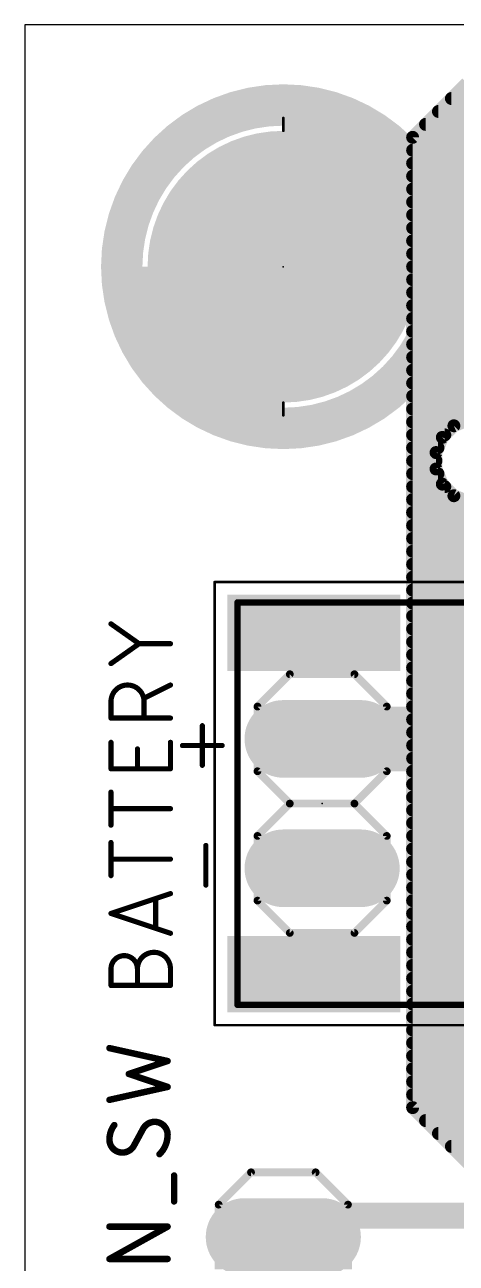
# Model space of a CAD drawing. Extents: x 0 to 102, y 0 to 61.
# Drawn here: x 0 to 8.48, y 36.31 to 60.63 of the extents above; entities that cross this region are included whole.
import ezdxf

# ---------------------------------------------------------------- set-up
doc = ezdxf.new("R2010")
doc.units = 0
for name, color, linetype in [('1', 12, 'CONTINUOUS'), ('15', 30, 'CONTINUOUS'), ('17', 110, 'CONTINUOUS'), ('20', 31, 'CONTINUOUS'), ('21', 253, 'CONTINUOUS'), ('23', 53, 'CONTINUOUS'), ('25', 253, 'CONTINUOUS'), ('39', 12, 'CONTINUOUS'), ('51', 253, 'CONTINUOUS')]:
    doc.layers.add(name, color=color, linetype=linetype)

# ---------------------------------------------------------------- blocks, each defined once
blk = doc.blocks.new('RECT')
blk.add_solid([(-0.5, -0.5), (0.5, -0.5), (-0.5, 0.5), (0.5, 0.5)])
blk = doc.blocks.new('LONGP100')
at = {"const_width": 1}
blk.add_lwpolyline([(-0.5, 0), (0.5, 0)], dxfattribs=at)
at = {"const_width": 0.5}
for points in [[(-0.5, 0.25, 1), (-0.5, -0.25)], [(0.5, -0.25, 1), (0.5, 0.25)]]:
    blk.add_lwpolyline(points, format="xyb", dxfattribs=at)
blk = doc.blocks.new('ROUNDP')
at = {"const_width": 0.5}
blk.add_lwpolyline([(0, -0.25, 1), (0, 0.25, 1), (0, -0.25)], format="xyb", dxfattribs=at)

msp = doc.modelspace()

# ---------------------------------------------------------------- linework, layer by layer
at = {"layer": '1'}
for points, const_width in [([(5.842, 46.609), (11.16, 46.609)], 1.27), ([(5.08, 36.83), (5.5, 37.25)], 0.508), ([(5.5, 37.25), (11.43, 37.25)], 0.508)]:
    msp.add_lwpolyline(points, dxfattribs=dict(at, const_width=const_width))
for points, const_width in [([(5.842, 46.9265, 1), (5.842, 46.2915)], 0.635), ([(5.5, 37.377, 1), (5.5, 37.123)], 0.254), ([(5.5898, 37.1602, 1), (5.4102, 37.3398)], 0.254), ([(4.9902, 36.9198, 1), (5.1698, 36.7402)], 0.254)]:
    msp.add_lwpolyline(points, format="xyb", dxfattribs=dict(at, const_width=const_width))
at = {"layer": '15', "const_width": 0.254}
for points in [[(7.62, 58.42), (8.687, 59.487)], [(8.382, 59.182), (22.225, 59.182)], [(8.128, 58.928), (22.225, 58.928)], [(7.874, 58.674), (22.225, 58.674)], [(7.62, 39.37), (7.62, 58.42)], [(7.62, 58.42), (22.225, 58.42)], [(7.62, 58.166), (22.225, 58.166)], [(7.62, 57.912), (22.225, 57.912)], [(7.62, 57.658), (22.225, 57.658)], [(7.62, 57.404), (22.225, 57.404)], [(7.62, 57.15), (22.225, 57.15)], [(7.62, 56.896), (22.225, 56.896)], [(7.62, 56.642), (22.225, 56.642)], [(7.62, 56.388), (22.225, 56.388)], [(7.62, 56.134), (22.225, 56.134)], [(7.62, 55.88), (22.225, 55.88)], [(7.62, 55.626), (22.225, 55.626)], [(7.62, 55.372), (16.233, 55.372)], [(7.62, 55.118), (15.8725, 55.118)], [(7.62, 54.864), (15.7385, 54.864)], [(7.62, 54.61), (15.7, 54.61)], [(7.62, 54.356), (15.7385, 54.356)], [(7.62, 54.102), (15.8725, 54.102)], [(7.62, 53.848), (16.233, 53.848)], [(7.62, 53.594), (22.225, 53.594)], [(7.62, 53.34), (22.225, 53.34)], [(7.62, 53.086), (22.225, 53.086)], [(7.62, 52.832), (8.613, 52.832)], [(8.4312, 52.7567), (8.2033, 52.5288)], [(8.7289, 52.88), (8.4312, 52.7567)], [(7.62, 52.578), (8.2525, 52.578)], [(8.2033, 52.5288), (8.08, 52.2311)], [(7.62, 52.324), (8.1185, 52.324)], [(8.08, 52.2311), (8.08, 51.9089)], [(7.62, 52.07), (8.08, 52.07)], [(8.08, 51.9089), (8.2033, 51.6112)], [(7.62, 51.816), (8.1185, 51.816)], [(7.62, 51.562), (8.2525, 51.562)], [(8.2033, 51.6112), (8.4312, 51.3833)], [(7.62, 51.308), (8.613, 51.308)], [(8.4312, 51.3833), (8.7289, 51.26)], [(7.62, 51.054), (22.225, 51.054)], [(7.62, 50.8), (22.225, 50.8)], [(7.62, 50.546), (22.225, 50.546)], [(7.62, 50.292), (22.225, 50.292)], [(7.62, 50.038), (22.225, 50.038)], [(7.62, 49.784), (22.225, 49.784)], [(7.62, 49.53), (22.225, 49.53)], [(7.62, 49.276), (22.225, 49.276)], [(7.62, 49.022), (22.225, 49.022)], [(7.62, 48.768), (22.225, 48.768)], [(7.62, 48.514), (22.225, 48.514)], [(7.62, 48.26), (22.225, 48.26)], [(7.62, 48.006), (22.225, 48.006)], [(7.62, 47.752), (22.225, 47.752)], [(7.62, 47.498), (22.225, 47.498)], [(7.62, 47.244), (22.225, 47.244)], [(7.62, 46.99), (22.225, 46.99)], [(7.62, 46.736), (22.225, 46.736)], [(7.62, 46.482), (22.225, 46.482)], [(7.62, 46.228), (22.225, 46.228)], [(7.62, 45.974), (22.225, 45.974)], [(7.62, 45.72), (22.225, 45.72)], [(7.62, 45.466), (22.225, 45.466)], [(7.62, 45.212), (22.225, 45.212)], [(7.62, 44.958), (22.225, 44.958)], [(7.62, 44.704), (15.9995, 44.704)], [(7.62, 44.45), (15.7911, 44.45)], [(7.62, 44.196), (15.7, 44.196)], [(7.62, 43.942), (15.7, 43.942)], [(7.62, 43.688), (15.7911, 43.688)], [(7.62, 43.434), (9.6495, 43.434)], [(7.62, 43.18), (9.4411, 43.18)], [(7.62, 42.926), (9.35, 42.926)], [(7.62, 42.672), (9.35, 42.672)], [(7.62, 42.418), (9.4411, 42.418)], [(7.62, 42.164), (9.6495, 42.164)], [(7.62, 41.91), (19.51, 41.91)], [(7.62, 41.656), (19.5485, 41.656)], [(7.62, 41.402), (19.6825, 41.402)], [(7.62, 41.148), (20.043, 41.148)], [(7.62, 40.894), (9.6495, 40.894)], [(7.62, 40.64), (9.4411, 40.64)], [(7.62, 40.386), (9.35, 40.386)], [(7.62, 40.132), (9.35, 40.132)], [(7.62, 39.878), (9.4411, 39.878)], [(7.62, 39.624), (9.6495, 39.624)], [(10.16, 36.83), (7.62, 39.37)], [(7.62, 39.37), (9.4411, 39.37)], [(7.874, 39.116), (9.35, 39.116)], [(8.128, 38.862), (9.35, 38.862)], [(8.382, 38.608), (9.4411, 38.608)]]:
    msp.add_lwpolyline(points, dxfattribs=at)
at = {"layer": '15', "const_width": 0.127}
for points in [[(8.382, 59.2455, 1), (8.382, 59.1185)], [(8.128, 58.9915, 1), (8.128, 58.8645)], [(7.874, 58.7375, 1), (7.874, 58.6105)], [(7.6835, 58.42, 1), (7.5565, 58.42)], [(7.62, 58.4835, 1), (7.62, 58.3565)], [(7.5751, 58.4649, 1), (7.6649, 58.3751)], [(7.62, 58.2295, 1), (7.62, 58.1025)], [(7.62, 57.9755, 1), (7.62, 57.8485)], [(7.62, 57.7215, 1), (7.62, 57.5945)], [(7.62, 57.4675, 1), (7.62, 57.3405)], [(7.62, 57.2135, 1), (7.62, 57.0865)], [(7.62, 56.9595, 1), (7.62, 56.8325)], [(7.62, 56.7055, 1), (7.62, 56.5785)], [(7.62, 56.4515, 1), (7.62, 56.3245)], [(7.62, 56.1975, 1), (7.62, 56.0705)], [(7.62, 55.9435, 1), (7.62, 55.8165)], [(7.62, 55.6895, 1), (7.62, 55.5625)], [(7.62, 55.4355, 1), (7.62, 55.3085)], [(7.62, 55.1815, 1), (7.62, 55.0545)], [(7.62, 54.9275, 1), (7.62, 54.8005)], [(7.62, 54.6735, 1), (7.62, 54.5465)], [(7.62, 54.4195, 1), (7.62, 54.2925)], [(7.62, 54.1655, 1), (7.62, 54.0385)], [(7.62, 53.9115, 1), (7.62, 53.7845)], [(7.62, 53.6575, 1), (7.62, 53.5305)], [(7.62, 53.4035, 1), (7.62, 53.2765)], [(7.62, 53.1495, 1), (7.62, 53.0225)], [(7.62, 52.8955, 1), (7.62, 52.7685)], [(8.4069, 52.8153, 1), (8.4555, 52.698)], [(8.4761, 52.7118, 1), (8.3863, 52.8016)], [(7.62, 52.6415, 1), (7.62, 52.5145)], [(8.1584, 52.5737, 1), (8.2482, 52.4839)], [(8.262, 52.5045, 1), (8.1446, 52.5531)], [(8.2525, 52.5145, 1), (8.2525, 52.6415)], [(7.62, 52.3875, 1), (7.62, 52.2605)], [(8.1435, 52.2311, 1), (8.0165, 52.2311)], [(8.0213, 52.2554, 1), (8.1387, 52.2068)], [(8.1185, 52.2605, 1), (8.1185, 52.3875)], [(7.62, 52.1335, 1), (7.62, 52.0065)], [(8.1387, 51.9332, 1), (8.0213, 51.8846)], [(8.08, 52.0065, 1), (8.08, 52.1335)], [(7.62, 51.8795, 1), (7.62, 51.7525)], [(8.0165, 51.9089, 1), (8.1435, 51.9089)], [(8.1185, 51.7525, 1), (8.1185, 51.8795)], [(7.62, 51.6255, 1), (7.62, 51.4985)], [(8.2482, 51.6561, 1), (8.1584, 51.5663)], [(8.1446, 51.5869, 1), (8.262, 51.6355)], [(8.2525, 51.4985, 1), (8.2525, 51.6255)], [(7.62, 51.3715, 1), (7.62, 51.2445)], [(8.4555, 51.442, 1), (8.4069, 51.3246)], [(8.3863, 51.3384, 1), (8.4761, 51.4282)], [(7.62, 51.1175, 1), (7.62, 50.9905)], [(7.62, 50.8635, 1), (7.62, 50.7365)], [(7.62, 50.6095, 1), (7.62, 50.4825)], [(7.62, 50.3555, 1), (7.62, 50.2285)], [(7.62, 50.1015, 1), (7.62, 49.9745)], [(7.62, 49.8475, 1), (7.62, 49.7205)], [(7.62, 49.5935, 1), (7.62, 49.4665)], [(7.62, 49.3395, 1), (7.62, 49.2125)], [(7.62, 49.0855, 1), (7.62, 48.9585)], [(7.62, 48.8315, 1), (7.62, 48.7045)], [(7.62, 48.5775, 1), (7.62, 48.4505)], [(7.62, 48.3235, 1), (7.62, 48.1965)], [(7.62, 48.0695, 1), (7.62, 47.9425)], [(7.62, 47.8155, 1), (7.62, 47.6885)], [(7.62, 47.5615, 1), (7.62, 47.4345)], [(7.62, 47.3075, 1), (7.62, 47.1805)], [(7.62, 47.0535, 1), (7.62, 46.9265)], [(7.62, 46.7995, 1), (7.62, 46.6725)], [(7.62, 46.5455, 1), (7.62, 46.4185)], [(7.62, 46.2915, 1), (7.62, 46.1645)], [(7.62, 46.0375, 1), (7.62, 45.9105)], [(7.62, 45.7835, 1), (7.62, 45.6565)], [(7.62, 45.5295, 1), (7.62, 45.4025)], [(7.62, 45.2755, 1), (7.62, 45.1485)], [(7.62, 45.0215, 1), (7.62, 44.8945)], [(7.62, 44.7675, 1), (7.62, 44.6405)], [(7.62, 44.5135, 1), (7.62, 44.3865)], [(7.62, 44.2595, 1), (7.62, 44.1325)], [(7.62, 44.0055, 1), (7.62, 43.8785)], [(7.62, 43.7515, 1), (7.62, 43.6245)], [(7.62, 43.4975, 1), (7.62, 43.3705)], [(7.62, 43.2435, 1), (7.62, 43.1165)], [(7.62, 42.9895, 1), (7.62, 42.8625)], [(7.62, 42.7355, 1), (7.62, 42.6085)], [(7.62, 42.4815, 1), (7.62, 42.3545)], [(7.62, 42.2275, 1), (7.62, 42.1005)], [(7.62, 41.9735, 1), (7.62, 41.8465)], [(7.62, 41.7195, 1), (7.62, 41.5925)], [(7.62, 41.4655, 1), (7.62, 41.3385)], [(7.62, 41.2115, 1), (7.62, 41.0845)], [(7.62, 40.9575, 1), (7.62, 40.8305)], [(7.62, 40.7035, 1), (7.62, 40.5765)], [(7.62, 40.4495, 1), (7.62, 40.3225)], [(7.62, 40.1955, 1), (7.62, 40.0685)], [(7.62, 39.9415, 1), (7.62, 39.8145)], [(7.62, 39.6875, 1), (7.62, 39.5605)], [(7.6649, 39.4149, 1), (7.5751, 39.3251)], [(7.62, 39.4335, 1), (7.62, 39.3065)], [(7.5565, 39.37, 1), (7.6835, 39.37)], [(7.874, 39.1795, 1), (7.874, 39.0525)], [(8.128, 38.9255, 1), (8.128, 38.7985)], [(8.382, 38.6715, 1), (8.382, 38.5445)]]:
    msp.add_lwpolyline(points, format="xyb", dxfattribs=at)
at = {"layer": '20'}
for p, q in [((101.58, 60.63), (0, 60.63)), ((0, 60.63), (0, 0))]:
    msp.add_line(p, q, dxfattribs=at)
at = {"layer": '21'}
for points, const_width in [([(5.08, 52.959, 1), (5.08, 58.801, 1), (5.08, 52.959)], 0.1524), ([(5.0927, 58.801, 1), (5.0673, 58.801)], 0.0254), ([(5.0673, 58.547, 1), (5.0927, 58.547)], 0.0254), ([(5.08, 54.38, 1), (5.08, 57.38, 1), (5.08, 54.38)], 0.2032), ([(5.0927, 53.213, 1), (5.0673, 53.213)], 0.0254), ([(5.0673, 52.959, 1), (5.0927, 52.959)], 0.0254), ([(7.78, 49.3208, 1), (7.78, 49.2572)], 0.0635), ([(5.207, 47.9171, 1), (5.207, 47.8409)], 0.0762), ([(5.2339, 47.8521, 1), (5.1801, 47.9059)], 0.0762), ([(6.5039, 47.9059, 1), (6.4501, 47.8521)], 0.0762), ([(6.477, 47.8409, 1), (6.477, 47.9171)], 0.0762), ([(4.2118, 47.539, 1), (4.1483, 47.539)], 0.0635), ([(4.6101, 47.244, 1), (4.5339, 47.244)], 0.0762), ([(4.5451, 47.2709, 1), (4.5989, 47.2171)], 0.0762), ([(7.1501, 47.244, 1), (7.0739, 47.244)], 0.0762), ([(7.0851, 47.2171, 1), (7.1389, 47.2709)], 0.0762), ([(4.5339, 45.974, 1), (4.6101, 45.974)], 0.0762), ([(4.5989, 46.0009, 1), (4.5451, 45.9471)], 0.0762), ([(7.0739, 45.974, 1), (7.1501, 45.974)], 0.0762), ([(7.1389, 45.9471, 1), (7.0851, 46.0009)], 0.0762), ([(5.207, 45.3771, 1), (5.207, 45.3009)], 0.0762), ([(5.2339, 45.3121, 1), (5.1801, 45.3659)], 0.0762), ([(5.1801, 45.3121, 1), (5.2339, 45.3659)], 0.0762), ([(6.5039, 45.3659, 1), (6.4501, 45.3121)], 0.0762), ([(6.4501, 45.3659, 1), (6.5039, 45.3121)], 0.0762), ([(6.477, 45.3009, 1), (6.477, 45.3771)], 0.0762), ([(4.6101, 44.704, 1), (4.5339, 44.704)], 0.0762), ([(4.5451, 44.7309, 1), (4.5989, 44.6771)], 0.0762), ([(7.1501, 44.704, 1), (7.0739, 44.704)], 0.0762), ([(7.0851, 44.6771, 1), (7.1389, 44.7309)], 0.0762), ([(4.5339, 43.434, 1), (4.6101, 43.434)], 0.0762), ([(4.5989, 43.4609, 1), (4.5451, 43.4071)], 0.0762), ([(7.0739, 43.434, 1), (7.1501, 43.434)], 0.0762), ([(7.1389, 43.4071, 1), (7.0851, 43.4609)], 0.0762), ([(4.1483, 43.139, 1), (4.2118, 43.139)], 0.0635), ([(5.207, 42.8371, 1), (5.207, 42.7609)], 0.0762), ([(5.1801, 42.7721, 1), (5.2339, 42.8259)], 0.0762), ([(6.4501, 42.8259, 1), (6.5039, 42.7721)], 0.0762), ([(6.477, 42.7609, 1), (6.477, 42.8371)], 0.0762), ([(7.78, 41.4208, 1), (7.78, 41.3573)], 0.0635), ([(4.445, 38.1381, 1), (4.445, 38.0619)], 0.0762), ([(4.4719, 38.0731, 1), (4.4181, 38.1269)], 0.0762), ([(5.7419, 38.1269, 1), (5.6881, 38.0731)], 0.0762), ([(5.715, 38.0619, 1), (5.715, 38.1381)], 0.0762), ([(3.8481, 37.465, 1), (3.7719, 37.465)], 0.0762), ([(3.7831, 37.4919, 1), (3.8369, 37.4381)], 0.0762), ([(6.3881, 37.465, 1), (6.3119, 37.465)], 0.0762), ([(6.3231, 37.4381, 1), (6.3769, 37.4919)], 0.0762)]:
    msp.add_lwpolyline(points, format="xyb", dxfattribs=dict(at, const_width=const_width))
for points, const_width in [([(5.08, 58.801), (5.08, 58.547)], 0.0508), ([(5.08, 53.213), (5.08, 52.959)], 0.0508), ([(11.78, 49.289), (7.78, 49.289)], 0.127), ([(4.572, 47.244), (5.207, 47.879)], 0.1524), ([(5.207, 47.879), (6.477, 47.879)], 0.1524), ([(6.477, 47.879), (7.112, 47.244)], 0.1524), ([(4.18, 47.539), (4.18, 43.139)], 0.127), ([(4.572, 45.974), (4.572, 47.244)], 0.1524), ([(7.112, 47.244), (7.112, 45.974)], 0.1524), ([(5.207, 45.339), (4.572, 45.974)], 0.1524), ([(7.112, 45.974), (6.477, 45.339)], 0.1524), ([(4.572, 44.704), (5.207, 45.339)], 0.1524), ([(5.207, 45.339), (6.477, 45.339)], 0.1524), ([(6.477, 45.339), (7.112, 44.704)], 0.1524), ([(4.572, 43.434), (4.572, 44.704)], 0.1524), ([(7.112, 44.704), (7.112, 43.434)], 0.1524), ([(4.572, 43.434), (5.207, 42.799)], 0.1524), ([(6.477, 42.799), (7.112, 43.434)], 0.1524), ([(5.207, 42.799), (6.477, 42.799)], 0.1524), ([(7.78, 41.389), (11.78, 41.389)], 0.127), ([(3.81, 37.465), (4.445, 38.1)], 0.1524), ([(4.445, 38.1), (5.715, 38.1)], 0.1524), ([(5.715, 38.1), (6.35, 37.465)], 0.1524), ([(3.81, 36.195), (3.81, 37.465)], 0.1524), ([(6.35, 37.465), (6.35, 36.195)], 0.1524)]:
    msp.add_lwpolyline(points, dxfattribs=dict(at, const_width=const_width))
at = {"layer": '23'}
for p in [(5.08, 55.88), (5.842, 45.339)]:
    msp.add_point(p, dxfattribs=at)
at = {"layer": '25'}
for points, const_width in [([(1.7088, 48.8882, 1), (1.6795, 48.8467)], 0.0508), ([(2.2459, 48.5034, 1), (2.2459, 48.4526)], 0.0508), ([(2.2606, 48.4572, 1), (2.2313, 48.4987)], 0.0508), ([(2.2313, 48.4572, 1), (2.2606, 48.4987)], 0.0508), ([(2.8626, 48.4526, 1), (2.8626, 48.5034)], 0.0508), ([(1.6795, 48.1093, 1), (1.7088, 48.0678)], 0.0508), ([(2.3433, 47.3423, 1), (1.6942, 47.3423)], 0.1016), ([(2.8739, 47.6442, 1), (2.8512, 47.6896)], 0.0508), ([(2.3319, 47.43, 1), (2.3547, 47.3845)], 0.0508), ([(1.7196, 47.3423, 1), (1.6688, 47.3423)], 0.0508), ([(1.6688, 47.3423, 1), (1.7196, 47.3423)], 0.0508), ([(2.3687, 47.3423, 1), (2.3179, 47.3423)], 0.0508), ([(2.3179, 47.3423, 1), (2.3687, 47.3423)], 0.0508), ([(1.6942, 47.0432, 1), (1.6942, 46.9924)], 0.0508), ([(1.6688, 47.0178, 1), (1.7196, 47.0178)], 0.0508), ([(2.3179, 47.0178, 1), (2.3687, 47.0178)], 0.0508), ([(2.8626, 46.9924, 1), (2.8626, 47.0432)], 0.0508), ([(3.5137, 46.8686, 1), (3.4629, 46.8686)], 0.0508), ([(1.7196, 46.5414, 1), (1.6688, 46.5414)], 0.0508), ([(2.2389, 46.4116, 1), (2.1881, 46.4116)], 0.0508), ([(2.888, 46.5414, 1), (2.8372, 46.5414)], 0.0508), ([(3.0988, 46.5046, 1), (3.0988, 46.4538)], 0.0508), ([(3.8777, 46.4538, 1), (3.8777, 46.5046)], 0.0508), ([(1.6942, 46.0475, 1), (1.6942, 45.9967)], 0.0508), ([(1.6688, 46.0221, 1), (1.7196, 46.0221)], 0.0508), ([(2.1881, 46.0221, 1), (2.2389, 46.0221)], 0.0508), ([(2.8372, 46.0221, 1), (2.888, 46.0221)], 0.0508), ([(2.8626, 45.9967, 1), (2.8626, 46.0475)], 0.0508), ([(3.4629, 46.0897, 1), (3.5137, 46.0897)], 0.0508), ([(1.7196, 45.564, 1), (1.6688, 45.564)], 0.0508), ([(1.6942, 45.2649, 1), (1.6942, 45.2141)], 0.0508), ([(2.8626, 45.2141, 1), (2.8626, 45.2649)], 0.0508), ([(1.6688, 44.9149, 1), (1.7196, 44.9149)], 0.0508), ([(1.7196, 44.5734, 1), (1.6688, 44.5734)], 0.0508), ([(3.5842, 44.5177, 1), (3.5334, 44.5177)], 0.0508), ([(1.6942, 44.2743, 1), (1.6942, 44.2235)], 0.0508), ([(2.8626, 44.2235, 1), (2.8626, 44.2743)], 0.0508), ([(1.6688, 43.9243, 1), (1.7196, 43.9243)], 0.0508), ([(2.5959, 43.4742, 1), (2.5451, 43.4742)], 0.0508), ([(2.8706, 43.5475, 1), (2.8546, 43.5956)], 0.0508), ([(3.5334, 43.7388, 1), (3.5842, 43.7388)], 0.0508), ([(1.7022, 43.2062, 1), (1.6862, 43.158)], 0.0508), ([(1.6862, 43.2062, 1), (1.7022, 43.158)], 0.0508), ([(2.5451, 42.89, 1), (2.5959, 42.89)], 0.0508), ([(2.8546, 42.7685, 1), (2.8706, 42.8167)], 0.0508), ([(2.2135, 42.0941, 1), (1.6942, 42.0941)], 0.1016), ([(2.8626, 42.0941, 1), (2.2135, 42.0941)], 0.1016), ([(1.7196, 42.0941, 1), (1.6688, 42.0941)], 0.0508), ([(1.6688, 42.0941, 1), (1.7196, 42.0941)], 0.0508), ([(2.2389, 42.0941, 1), (2.1881, 42.0941)], 0.0508), ([(2.1881, 42.0941, 1), (2.2389, 42.0941)], 0.0508), ([(2.1881, 42.0941, 1), (2.2389, 42.0941)], 0.0508), ([(2.888, 42.0941, 1), (2.8372, 42.0941)], 0.0508), ([(2.8372, 42.0941, 1), (2.888, 42.0941)], 0.0508), ([(1.6942, 41.795, 1), (1.6942, 41.7442)], 0.0508), ([(1.6688, 41.7696, 1), (1.7196, 41.7696)], 0.0508), ([(2.1881, 41.7696, 1), (2.2389, 41.7696)], 0.0508), ([(2.8372, 41.7696, 1), (2.888, 41.7696)], 0.0508), ([(2.8626, 41.7442, 1), (2.8626, 41.795)], 0.0508), ([(1.6706, 40.5694, 1), (1.6568, 40.5074)], 0.0635), ([(2.8167, 40.2543, 1), (2.7967, 40.3145)], 0.0635), ([(2.7998, 40.2534, 1), (2.8136, 40.3154)], 0.0635), ([(2.0547, 40.0605, 1), (2.0347, 40.0003)], 0.0635), ([(2.0347, 40.0605, 1), (2.0547, 40.0003)], 0.0635), ([(2.7967, 39.7463, 1), (2.8167, 39.8065)], 0.0635), ([(2.8136, 39.7454, 1), (2.7998, 39.8074)], 0.0635), ([(1.6568, 39.5534, 1), (1.6706, 39.4914)], 0.0635), ([(2.5527, 39.0906, 0.2656), (2.3304, 38.9636)], 0.127), ([(2.8067, 38.8366, 0.4142), (2.5527, 39.0906)], 0.127), ([(2.5527, 39.1223, 1), (2.5527, 39.0588)], 0.0635), ([(2.5527, 39.0588, 1), (2.5527, 39.1223)], 0.0635), ([(1.759, 39.0271, 0.1623), (1.6637, 38.7413)], 0.127), ([(1.7843, 39.008, 1), (1.7336, 39.0461)], 0.0635), ([(2.3031, 38.9797, 1), (2.3578, 38.9475)], 0.0635), ([(2.3583, 38.9484, 1), (2.3026, 38.9788)], 0.0635), ([(1.6637, 38.7413, 0.4142), (1.9177, 38.4873)], 0.127), ([(1.6955, 38.7413, 1), (1.632, 38.7413)], 0.0635), ([(1.632, 38.7413, 1), (1.6955, 38.7413)], 0.0635), ([(1.9177, 38.4873, 0.2656), (2.14, 38.6143)], 0.127), ([(2.1673, 38.5982, 1), (2.1126, 38.6305)], 0.0635), ([(2.648, 38.4556, 0.2), (2.8067, 38.8366)], 0.127), ([(2.8385, 38.8366, 1), (2.775, 38.8366)], 0.0635), ([(2.775, 38.8366, 1), (2.8385, 38.8366)], 0.0635), ([(1.9177, 38.5191, 1), (1.9177, 38.4556)], 0.0635), ([(1.9177, 38.4556, 1), (1.9177, 38.5191)], 0.0635), ([(2.1121, 38.6296, 1), (2.1678, 38.5991)], 0.0635), ([(2.6256, 38.4781, 1), (2.6703, 38.4331)], 0.0635), ([(2.9655, 38.0365, 1), (2.9019, 38.0365)], 0.0635), ([(2.9019, 37.5285, 1), (2.9655, 37.5285)], 0.0635), ([(1.6637, 37.0649, 1), (1.6637, 37.0014)], 0.0635), ([(2.8221, 37.0054, 1), (2.7913, 37.061)], 0.0635), ([(2.8067, 37.0014, 1), (2.8067, 37.0649)], 0.0635), ([(1.6637, 36.4299, 1), (1.6637, 36.3664)], 0.0635), ([(1.6483, 36.426, 1), (1.6791, 36.3704)], 0.0635), ([(2.8067, 36.3664, 1), (2.8067, 36.4299)], 0.0635)]:
    msp.add_lwpolyline(points, format="xyb", dxfattribs=dict(at, const_width=const_width))
for points, const_width in [([(2.2459, 48.478), (1.6942, 48.8674)], 0.1016), ([(1.6942, 48.0885), (2.2459, 48.478)], 0.1016), ([(2.8626, 48.478), (2.2459, 48.478)], 0.1016), ([(2.8626, 47.6669), (2.3433, 47.4073)], 0.1016), ([(1.6942, 47.0178), (1.6942, 47.3423)], 0.1016), ([(2.3433, 47.3423), (2.3433, 47.0178)], 0.1016), ([(2.8626, 47.0178), (1.6942, 47.0178)], 0.1016), ([(3.4883, 46.0897), (3.4883, 46.8686)], 0.1016), ([(1.6942, 46.0221), (1.6942, 46.5414)], 0.1016), ([(2.2135, 46.0221), (2.2135, 46.4116)], 0.1016), ([(2.8626, 46.5414), (2.8626, 46.0221)], 0.1016), ([(3.0988, 46.4792), (3.8777, 46.4792)], 0.1016), ([(2.8626, 46.0221), (1.6942, 46.0221)], 0.1016), ([(1.6942, 44.9149), (1.6942, 45.564)], 0.1016), ([(2.8626, 45.2395), (1.6942, 45.2395)], 0.1016), ([(1.6942, 43.9243), (1.6942, 44.5734)], 0.1016), ([(3.5588, 43.7388), (3.5588, 44.5177)], 0.1016), ([(2.8626, 44.2489), (1.6942, 44.2489)], 0.1016), ([(1.6942, 43.1821), (2.8626, 43.5716)], 0.1016), ([(2.5705, 43.4742), (2.5705, 42.89)], 0.1016), ([(2.8626, 42.7926), (1.6942, 43.1821)], 0.1016), ([(1.6942, 41.7696), (1.6942, 42.0941)], 0.1016), ([(2.2135, 41.7696), (2.2135, 42.0941)], 0.1016), ([(2.8626, 42.0941), (2.8626, 41.7696)], 0.1016), ([(2.8626, 41.7696), (1.6942, 41.7696)], 0.1016), ([(2.8067, 40.2844), (1.6637, 40.5384)], 0.127), ([(2.0447, 40.0304), (2.8067, 40.2844)], 0.127), ([(2.8067, 39.7764), (2.0447, 40.0304)], 0.127), ([(1.6637, 39.5224), (2.8067, 39.7764)], 0.127), ([(2.3304, 38.9636), (2.14, 38.6143)], 0.127), ([(2.9337, 37.5285), (2.9337, 38.0365)], 0.127), ([(1.6637, 36.3982), (2.8067, 37.0332)], 0.127), ([(2.8067, 37.0332), (1.6637, 37.0332)], 0.127), ([(2.8067, 36.3982), (1.6637, 36.3982)], 0.127)]:
    msp.add_lwpolyline(points, dxfattribs=dict(at, const_width=const_width))
at = {"layer": '39'}
for points, const_width in [([(5.08, 52.705, 1), (5.08, 59.055, 1), (5.08, 52.705)], 0.8128), ([(3.7425, 49.689, 1), (3.7175, 49.689)], 0.025), ([(3.73, 49.7015, 1), (3.73, 49.6765)], 0.025), ([(3.73, 41.0015, 1), (3.73, 40.9765)], 0.025), ([(3.7175, 40.989, 1), (3.7425, 40.989)], 0.025)]:
    msp.add_lwpolyline(points, format="xyb", dxfattribs=dict(at, const_width=const_width))
at = {"layer": '39', "const_width": 0.05}
for points in [[(3.73, 40.989), (3.73, 49.689)], [(3.73, 49.689), (12.03, 49.689)], [(12.03, 40.989), (3.73, 40.989)]]:
    msp.add_lwpolyline(points, dxfattribs=at)
at = {"layer": '51'}
for points, const_width in [([(6.858, 55.88, 0.4142), (5.08, 57.658)], 2.286), ([(3.302, 55.88, 0.4142), (5.08, 54.102)], 2.286), ([(5.08, 55.245, 1), (5.08, 56.515, 1), (5.08, 55.245)], 0.4572), ([(4.18, 49.3208, 1), (4.18, 49.2572)], 0.0635), ([(4.2118, 49.289, 1), (4.1483, 49.289)], 0.0635), ([(4.18, 41.4208, 1), (4.18, 41.3573)], 0.0635), ([(4.1483, 41.389, 1), (4.2118, 41.389)], 0.0635)]:
    msp.add_lwpolyline(points, format="xyb", dxfattribs=dict(at, const_width=const_width))
at = {"layer": '51', "const_width": 0.127}
for points in [[(4.18, 41.389), (4.18, 49.289)], [(4.18, 49.289), (11.78, 49.289)], [(11.78, 41.389), (4.18, 41.389)]]:
    msp.add_lwpolyline(points, dxfattribs=at)

# ---------------------------------------------------------------- block references
at = {"layer": '1', "xscale": 1.5, "yscale": 3.4, "rotation": 90}
for p in [(5.68, 48.689), (5.68, 41.989)]:
    msp.add_blockref('RECT', p, dxfattribs=at)
at = {"layer": '17'}
for xscale, yscale in [(5.334, 5.334), (5.334, 5.334), (3.816, 3.816)]:
    msp.add_blockref('ROUNDP', (5.08, 55.88), dxfattribs=dict(at, xscale=xscale, yscale=yscale))
at = {"layer": '17', "xscale": 1.524, "yscale": 1.524, "rotation": 180}
for name, p in [('LONGP100', (5.842, 46.609)), ('LONGP100', (5.842, 46.609)), ('ROUNDP', (5.842, 46.609)), ('LONGP100', (5.842, 44.069)), ('LONGP100', (5.842, 44.069)), ('ROUNDP', (5.842, 44.069)), ('LONGP100', (5.08, 36.83)), ('LONGP100', (5.08, 36.83)), ('ROUNDP', (5.08, 36.83))]:
    msp.add_blockref(name, p, dxfattribs=at)
at = {"layer": '51', "xscale": 0.508, "yscale": 0.508, "rotation": 90}
for p in [(5.842, 46.609), (5.842, 44.069), (5.08, 36.83)]:
    msp.add_blockref('RECT', p, dxfattribs=at)

doc.saveas('drawing.dxf')
